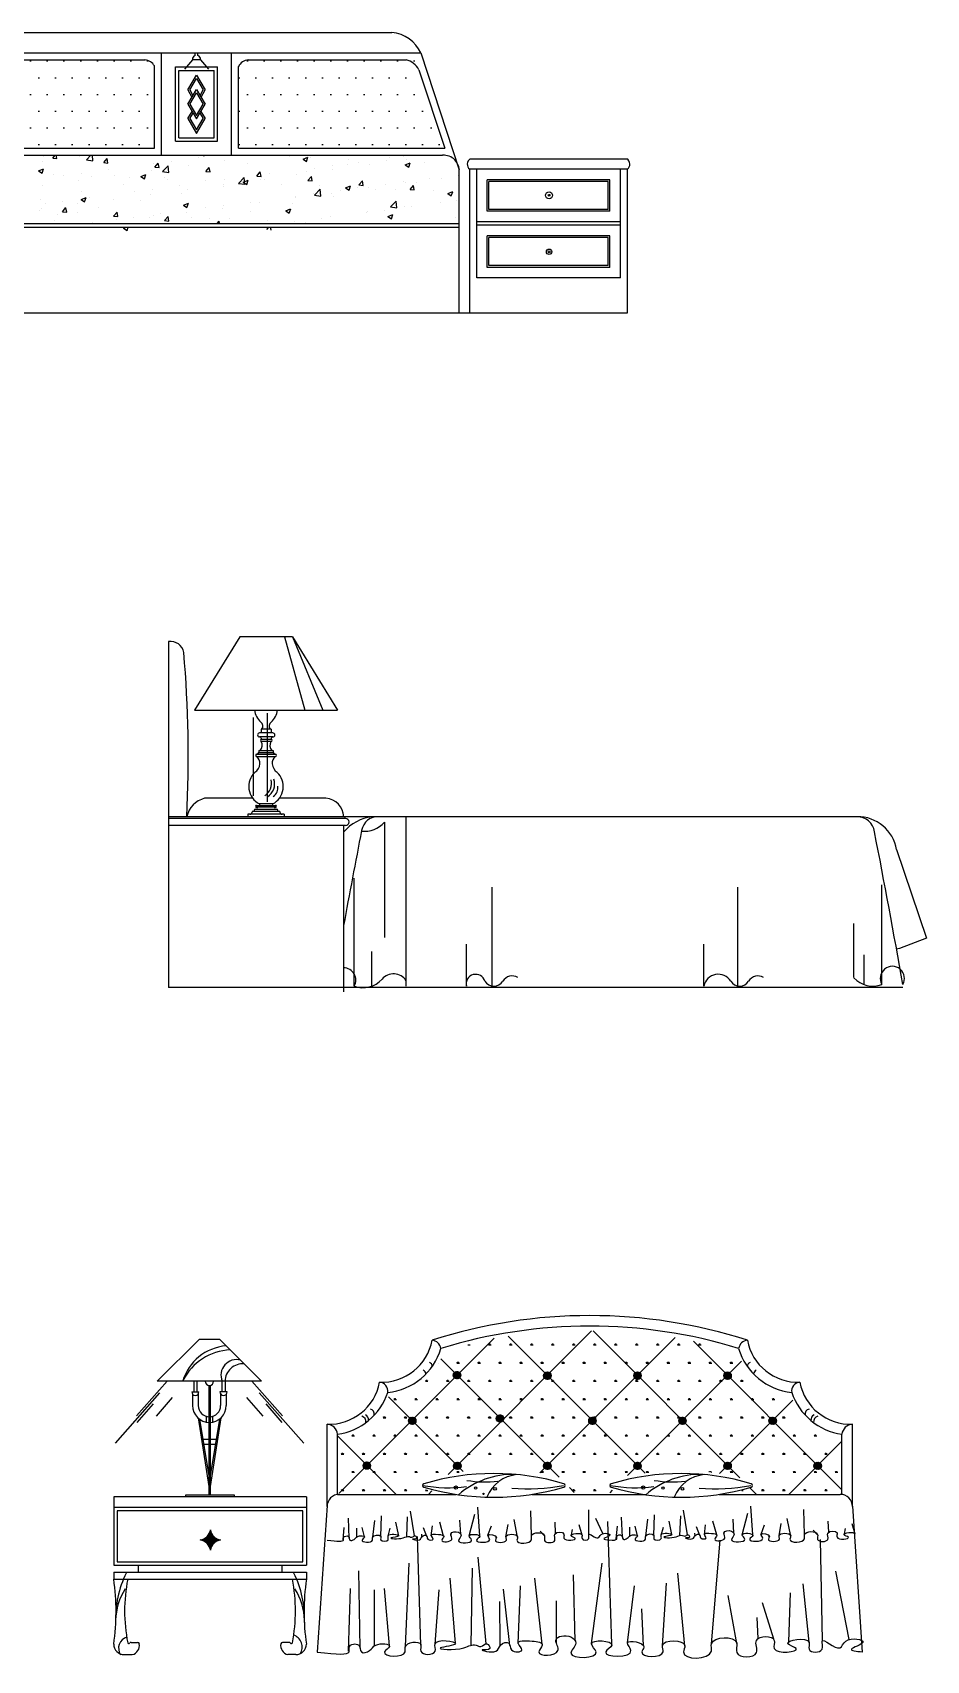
# Model space of a CAD drawing. Header units: inches. Extents: x 18.5 to 61, y 8.5 to 33.3.
# Drawn here: x 32.933 to 35.485, y 21.716 to 26.36 of the extents above; entities that cross this region are included whole.
import ezdxf

# ---------------------------------------------------------------- set-up
doc = ezdxf.new("R2010")
doc.units = ezdxf.units.IN
doc.header["$MEASUREMENT"] = 0
for name, color, linetype in [('02', 2, 'Continuous'), ('1', 1, 'Continuous'), ('4', 4, 'Continuous'), ('8', 8, 'Continuous')]:
    doc.layers.add(name, color=color, linetype=linetype)

msp = doc.modelspace()

# ---------------------------------------------------------------- hatches: boundary and pattern name
at = {"layer": '8'}
h = msp.add_hatch(dxfattribs=at)
h.set_pattern_fill('DOTS', color=256, scale=0.03, style=0)
h.set_pattern_definition([(0, (8.35292, 13.42044), (0.0238125, 0.047625), [0, -0.047625])])
h.paths.add_polyline_path([(33.281, 26.2822), (32.7926, 26.2822), (32.6945, 26.0304), (33.281, 26.0304)])
h.paths.add_polyline_path([(34.1097, 26.0304), (34.0267, 26.2822), (33.521, 26.2822), (33.521, 26.0304)])
h = msp.add_hatch(dxfattribs=at)
h.set_pattern_fill('NET', color=256, scale=1.455, angle=45, style=0)
h.set_pattern_definition([(45, (47.13434, -24.66888), (-0.12860505, 0.12860505), []), (135, (47.13434, -24.66888), (-0.12860505, -0.12860505), [])])
h.paths.add_polyline_path([(34.1418, 22.1896), (33.8087, 22.1896), (33.8037, 22.3612), (33.8606, 22.3657), (33.889, 22.3853), (33.9108, 22.4071), (33.9304, 22.4333), (33.9544, 22.4769), (34.0068, 22.4834), (34.0679, 22.5249), (34.0984, 22.575), (34.1028, 22.6012), (34.1682, 22.6142), (34.2555, 22.636), (34.3362, 22.6469), (34.4562, 22.6557), (34.5674, 22.6557), (34.6721, 22.6491), (34.7899, 22.6339), (34.8947, 22.6077), (34.9448, 22.5903), (34.9645, 22.5554), (34.9885, 22.5227), (35.0234, 22.5009), (35.0735, 22.4769), (35.0975, 22.4769), (35.1084, 22.4398), (35.1303, 22.4071), (35.1674, 22.381), (35.2197, 22.3526), (35.235, 22.3548), (35.2437, 22.3548), (35.2437, 22.1896), (34.9252, 22.1896), (35.0016, 22.2153), (34.9972, 22.224), (34.9274, 22.2436), (34.8576, 22.2545), (34.742, 22.2567), (34.6307, 22.2436), (34.5652, 22.2175), (34.5696, 22.2088), (34.598, 22.1979), (34.6307, 22.1935), (34.4256, 22.1957), (34.478, 22.2131), (34.4605, 22.2327), (34.3733, 22.2524), (34.3209, 22.2589), (34.1944, 22.2611), (34.118, 22.2458), (34.0635, 22.2327), (34.022, 22.2131), (34.0417, 22.2044)])
h = msp.add_hatch(dxfattribs=at)
h.set_pattern_fill('SWAMP', color=256, scale=0.06, style=0)
h.set_pattern_definition([(0, (47.134337, -24.66888), (0.03, 0.051961524), [0.0075, -0.0525]), (90, (47.138087, -24.668877), (-0.03, 0.051961524), [0.00375, -0.10017305]), (90, (47.139024, -24.668877), (-0.03, 0.051961524), [0.003, -0.10092305]), (90, (47.13715, -24.668877), (-0.03, 0.051961524), [0.003, -0.10092305]), (60, (47.13996, -24.66888), (-0.03, 0.051961524), [0.0024, -0.0576]), (120, (47.13621, -24.66888), (-0.06, 2e-11), [0.0024, -0.0576])])
h.paths.add_polyline_path([(34.1418, 22.1896), (33.8087, 22.1896), (33.8037, 22.3612), (33.8606, 22.3657), (33.889, 22.3853), (33.9108, 22.4071), (33.9304, 22.4333), (33.9544, 22.4769), (34.0068, 22.4834), (34.0679, 22.5249), (34.0984, 22.575), (34.1028, 22.6012), (34.1682, 22.6142), (34.2555, 22.636), (34.3362, 22.6469), (34.4562, 22.6557), (34.5674, 22.6557), (34.6721, 22.6491), (34.7899, 22.6339), (34.8947, 22.6077), (34.9448, 22.5903), (34.9645, 22.5554), (34.9885, 22.5227), (35.0234, 22.5009), (35.0735, 22.4769), (35.0975, 22.4769), (35.1084, 22.4398), (35.1303, 22.4071), (35.1674, 22.381), (35.2197, 22.3526), (35.235, 22.3548), (35.2437, 22.3548), (35.2437, 22.1896), (34.9252, 22.1896), (35.0016, 22.2153), (34.9972, 22.224), (34.9274, 22.2436), (34.8576, 22.2545), (34.742, 22.2567), (34.6307, 22.2436), (34.5652, 22.2175), (34.5696, 22.2088), (34.598, 22.1979), (34.6307, 22.1935), (34.4256, 22.1957), (34.478, 22.2131), (34.4605, 22.2327), (34.3733, 22.2524), (34.3209, 22.2589), (34.1944, 22.2611), (34.118, 22.2458), (34.0635, 22.2327), (34.022, 22.2131), (34.0417, 22.2044)])
h = msp.add_hatch(dxfattribs=at)
h.set_pattern_fill('ANSI31', color=256, scale=0.01, style=0)
h.set_pattern_definition([(45, (47.0687045, -24.6456478), (-0.000883883476, 0.000883883476), [])])
edge = h.paths.add_edge_path()
edge.add_arc((34.1449, 22.5297), 0.0107, 0, 360)
h = msp.add_hatch(dxfattribs=at)
h.set_pattern_fill('ANSI31', color=256, scale=0.01, style=0)
h.set_pattern_definition([(45, (47.3265044, -24.6472993), (-0.000883883476, 0.000883883476), [])])
edge = h.paths.add_edge_path()
edge.add_arc((34.4027, 22.528), 0.0107, 0, 360)
h = msp.add_hatch(dxfattribs=at)
h.set_pattern_fill('ANSI31', color=256, scale=0.01, style=0)
h.set_pattern_definition([(45, (47.5837145, -24.6472993), (-0.000883883476, 0.000883883476), [])])
edge = h.paths.add_edge_path()
edge.add_arc((34.6599, 22.528), 0.0107, 0, 360)
h = msp.add_hatch(dxfattribs=at)
h.set_pattern_fill('ANSI31', color=256, scale=0.01, style=0)
h.set_pattern_definition([(45, (47.8409245, -24.6472993), (-0.000883883476, 0.000883883476), [])])
edge = h.paths.add_edge_path()
edge.add_arc((34.9171, 22.528), 0.0107, 0, 360)
h = msp.add_hatch(dxfattribs=at)
h.set_pattern_fill('ANSI31', color=256, scale=0.01, style=0)
h.set_pattern_definition([(45, (46.9406892, -24.7759044), (-0.000883883476, 0.000883883476), [])])
edge = h.paths.add_edge_path()
edge.add_arc((34.0169, 22.3994), 0.0107, 0, 360)
h = msp.add_hatch(dxfattribs=at)
h.set_pattern_fill('ANSI31', color=256, scale=0.01, style=0)
h.set_pattern_definition([(45, (47.1914262, -24.7694313), (-0.000883883476, 0.000883883476), [])])
edge = h.paths.add_edge_path()
edge.add_arc((34.2676, 22.4059), 0.0107, 0, 360)
h = msp.add_hatch(dxfattribs=at)
h.set_pattern_fill('ANSI31', color=256, scale=0.01, style=0)
h.set_pattern_definition([(45, (47.4551094, -24.7759044), (-0.000883883476, 0.000883883476), [])])
edge = h.paths.add_edge_path()
edge.add_arc((34.5313, 22.3994), 0.0107, 0, 360)
h = msp.add_hatch(dxfattribs=at)
h.set_pattern_fill('ANSI31', color=256, scale=0.01, style=0)
h.set_pattern_definition([(45, (47.7123195, -24.7759044), (-0.000883883476, 0.000883883476), [])])
edge = h.paths.add_edge_path()
edge.add_arc((34.7885, 22.3994), 0.0107, 0, 360)
h = msp.add_hatch(dxfattribs=at)
h.set_pattern_fill('ANSI31', color=256, scale=0.01, style=0)
h.set_pattern_definition([(45, (47.9695296, -24.7759044), (-0.000883883476, 0.000883883476), [])])
edge = h.paths.add_edge_path()
edge.add_arc((35.0457, 22.3994), 0.0107, 0, 360)
h = msp.add_hatch(dxfattribs=at)
h.set_pattern_fill('ANSI31', color=256, scale=0.01, style=0)
h.set_pattern_definition([(45, (46.8111933, -24.9036185), (-0.000883883476, 0.000883883476), [])])
edge = h.paths.add_edge_path()
edge.add_arc((33.8874, 22.2717), 0.0107, 0, 360)
h = msp.add_hatch(dxfattribs=at)
h.set_pattern_fill('ANSI31', color=256, scale=0.01, style=0)
h.set_pattern_definition([(45, (47.0692943, -24.9045094), (-0.000883883476, 0.000883883476), [])])
edge = h.paths.add_edge_path()
edge.add_arc((34.1455, 22.2708), 0.0107, 0, 360)
h = msp.add_hatch(dxfattribs=at)
h.set_pattern_fill('ANSI31', color=256, scale=0.01, style=0)
h.set_pattern_definition([(45, (47.3265044, -24.9045094), (-0.000883883476, 0.000883883476), [])])
edge = h.paths.add_edge_path()
edge.add_arc((34.4027, 22.2708), 0.0107, 0, 360)
h = msp.add_hatch(dxfattribs=at)
h.set_pattern_fill('ANSI31', color=256, scale=0.01, style=0)
h.set_pattern_definition([(45, (47.5837145, -24.9045094), (-0.000883883476, 0.000883883476), [])])
edge = h.paths.add_edge_path()
edge.add_arc((34.6599, 22.2708), 0.0107, 0, 360)
h = msp.add_hatch(dxfattribs=at)
h.set_pattern_fill('ANSI31', color=256, scale=0.01, style=0)
h.set_pattern_definition([(45, (47.8409245, -24.9045094), (-0.000883883476, 0.000883883476), [])])
edge = h.paths.add_edge_path()
edge.add_arc((34.9171, 22.2708), 0.0107, 0, 360)
h = msp.add_hatch(dxfattribs=at)
h.set_pattern_fill('ANSI31', color=256, scale=0.01, style=0)
h.set_pattern_definition([(45, (48.0981346, -24.9045094), (-0.000883883476, 0.000883883476), [])])
edge = h.paths.add_edge_path()
edge.add_arc((35.1743, 22.2708), 0.0107, 0, 360)
h = msp.add_hatch(dxfattribs=at)
h.set_pattern_fill('ANSI31', color=256, scale=0.01, style=0)
h.set_pattern_definition([(135, (21.964868, -24.7198052), (0.000883883476, 0.000883883476), [])])
h.paths.add_polyline_path([(33.4408, 22.0302, -0.337281), (33.47, 22.0594, -0.337281), (33.4408, 22.0886, -0.337281), (33.4116, 22.0594, -0.337281)])

# ---------------------------------------------------------------- linework, layer by layer
at = {"layer": '02'}
for p, q in [((32.8588, 26.3604), (33.959, 26.3604)), ((32.7789, 26.3022), (34.0411, 26.3022)), ((33.301, 26.0104), (33.301, 26.3022)), ((33.397, 26.2954), (33.397, 26.3022)), ((33.405, 26.2954), (33.405, 26.3022)), ((33.501, 26.0104), (33.501, 26.3022)), ((34.0411, 26.3022), (34.151, 25.969)), ((32.8129, 26.2822), (33.2547, 26.2822)), ((33.281, 26.0304), (33.281, 26.2652)), ((33.341, 26.0504), (33.341, 26.2622)), ((33.341, 26.2622), (33.461, 26.2622)), ((33.351, 26.0604), (33.351, 26.2522)), ((33.351, 26.2522), (33.451, 26.2522)), ((33.3896, 26.283), (33.367, 26.2561)), ((33.4123, 26.283), (33.3896, 26.283)), ((33.4121, 26.283), (33.4348, 26.2561)), ((33.451, 26.0604), (33.451, 26.2522)), ((33.461, 26.0504), (33.461, 26.2622)), ((33.521, 26.0304), (33.521, 26.2632)), ((33.5487, 26.2822), (33.9997, 26.2822)), ((34.0358, 26.2544), (34.1097, 26.0304)), ((33.376, 26.1966), (33.401, 26.2388)), ((33.376, 26.1561), (33.401, 26.1982)), ((33.376, 26.1966), (33.3881, 26.1763)), ((33.3818, 26.1966), (33.401, 26.229)), ((33.3818, 26.1966), (33.391, 26.1812)), ((33.401, 26.2388), (33.426, 26.1966)), ((33.401, 26.229), (33.4202, 26.1966)), ((33.401, 26.1982), (33.426, 26.1561)), ((33.4111, 26.1812), (33.4202, 26.1966)), ((33.414, 26.1763), (33.426, 26.1966)), ((33.376, 26.1561), (33.401, 26.1139)), ((33.3818, 26.1561), (33.401, 26.1884)), ((33.3818, 26.1561), (33.401, 26.1237)), ((33.401, 26.1884), (33.4202, 26.1561)), ((33.401, 26.1237), (33.4202, 26.1561)), ((33.401, 26.1139), (33.426, 26.1561)), ((33.376, 26.1149), (33.3882, 26.1355)), ((33.376, 26.1149), (33.401, 26.0728)), ((33.3818, 26.1149), (33.3911, 26.1306)), ((33.3818, 26.1149), (33.401, 26.0826)), ((33.401, 26.0826), (33.4202, 26.1149)), ((33.401, 26.0728), (33.426, 26.1149)), ((33.4109, 26.1306), (33.4202, 26.1149)), ((33.4138, 26.1355), (33.426, 26.1149)), ((33.351, 26.0604), (33.451, 26.0604)), ((32.6945, 26.0304), (33.281, 26.0304)), ((33.341, 26.0504), (33.461, 26.0504)), ((33.521, 26.0304), (34.1097, 26.0304)), ((32.6986, 26.0104), (34.1037, 26.0104)), ((34.151, 25.5604), (34.151, 25.969)), ((34.181, 25.5604), (34.181, 25.9704)), ((34.631, 25.9704), (34.181, 25.9704)), ((34.1823, 26.0004), (34.6298, 26.0004)), ((34.201, 25.6604), (34.201, 25.9704)), ((34.611, 25.6604), (34.611, 25.9704)), ((34.631, 25.5604), (34.631, 25.9704)), ((34.231, 25.8504), (34.231, 25.9404)), ((34.581, 25.9404), (34.231, 25.9404)), ((34.236, 25.8554), (34.236, 25.9354)), ((34.576, 25.9354), (34.236, 25.9354)), ((34.576, 25.8554), (34.576, 25.9354)), ((34.581, 25.8504), (34.581, 25.9404)), ((34.581, 25.8504), (34.231, 25.8504)), ((34.576, 25.8554), (34.236, 25.8554)), ((32.651, 25.8154), (34.151, 25.8154)), ((32.651, 25.8054), (34.151, 25.8054)), ((34.611, 25.8204), (34.201, 25.8204)), ((34.611, 25.8104), (34.201, 25.8104)), ((34.231, 25.6904), (34.231, 25.7804)), ((34.581, 25.7804), (34.231, 25.7804)), ((34.581, 25.6904), (34.581, 25.7804)), ((34.236, 25.6954), (34.236, 25.7754)), ((34.576, 25.7754), (34.236, 25.7754)), ((34.576, 25.6954), (34.576, 25.7754)), ((34.581, 25.6904), (34.231, 25.6904)), ((34.576, 25.6954), (34.236, 25.6954)), ((34.611, 25.6604), (34.201, 25.6604)), ((33.3214, 24.623), (33.3214, 23.6358)), ((33.5243, 24.6366), (33.395, 24.4274)), ((33.6746, 24.6366), (33.5243, 24.6366)), ((33.6519, 24.6366), (33.7103, 24.4274)), ((33.6746, 24.6366), (33.762, 24.4274)), ((33.6746, 24.6366), (33.8039, 24.4274)), ((33.395, 24.4274), (33.8039, 24.4274)), ((33.5641, 24.1825), (33.5641, 24.4063)), ((33.6041, 24.1651), (33.6041, 24.4187)), ((33.6189, 24.3619), (33.5813, 24.3619)), ((33.6189, 24.3505), (33.5813, 24.3505)), ((33.5856, 24.3726), (33.5856, 24.3619)), ((33.6146, 24.3726), (33.5856, 24.3726)), ((33.6137, 24.3438), (33.5866, 24.3438)), ((33.6146, 24.3726), (33.6146, 24.3619)), ((33.5728, 24.3018), (33.6262, 24.3018)), ((33.5728, 24.2944), (33.6262, 24.2944)), ((33.5789, 24.3116), (33.5789, 24.3062)), ((33.5789, 24.3116), (33.62, 24.3116)), ((33.5789, 24.3062), (33.62, 24.3062)), ((33.6137, 24.3373), (33.5866, 24.3373)), ((33.62, 24.3116), (33.62, 24.3062)), ((33.5614, 24.1755), (33.4243, 24.1755)), ((33.5727, 24.1554), (33.6263, 24.1554)), ((33.5805, 24.1595), (33.5805, 24.1554)), ((33.6184, 24.1595), (33.5805, 24.1595)), ((33.6184, 24.1595), (33.6184, 24.1554)), ((33.7706, 24.1755), (33.6376, 24.1755)), ((35.287, 24.123), (33.3214, 24.123)), ((33.8264, 24.118), (33.3214, 24.118)), ((33.6513, 24.1302), (33.5476, 24.1302)), ((33.5476, 24.1302), (33.5476, 24.123)), ((33.6387, 24.1383), (33.5602, 24.1383)), ((33.5602, 24.1383), (33.5602, 24.1359)), ((33.5688, 24.1444), (33.6301, 24.1444)), ((33.6263, 24.1498), (33.5727, 24.1498)), ((33.6387, 24.1383), (33.6387, 24.1359)), ((33.6513, 24.1302), (33.6513, 24.123)), ((33.9374, 24.1075), (33.9374, 23.7786)), ((33.9992, 23.6395), (33.9992, 24.123)), ((33.8264, 24.098), (33.3214, 24.098)), ((33.8214, 23.623), (33.8214, 24.098)), ((35.3997, 24.0291), (35.4849, 23.7765)), ((33.8511, 23.6395), (33.8511, 23.9473)), ((34.2449, 23.6397), (34.2449, 23.9221)), ((34.9467, 23.6397), (34.9467, 23.9221)), ((35.3578, 23.644), (35.3578, 23.9286)), ((35.278, 23.6638), (35.278, 23.8184)), ((33.9014, 23.6395), (33.9014, 23.7385)), ((34.1717, 23.6397), (34.1717, 23.7597)), ((34.8494, 23.6397), (34.8494, 23.7597)), ((35.4079, 23.7466), (35.3986, 23.7451)), ((35.4849, 23.7765), (35.4079, 23.7466)), ((35.3075, 23.644), (35.3075, 23.7285)), ((35.4175, 23.6358), (33.3214, 23.6358)), ((33.4093, 22.6323), (33.2891, 22.5124)), ((33.4093, 22.6323), (33.4665, 22.6323)), ((33.4665, 22.6323), (33.5868, 22.5124)), ((33.3172, 22.5124), (33.2296, 22.4136)), ((33.5868, 22.5124), (33.2891, 22.5124)), ((33.3876, 22.4818), (33.4079, 22.4818)), ((33.3934, 22.5124), (33.3934, 22.4818)), ((33.4024, 22.5124), (33.4024, 22.4818)), ((33.4361, 22.5007), (33.4361, 22.1881)), ((33.4397, 22.5007), (33.4397, 22.1881)), ((33.4882, 22.4818), (33.468, 22.4818)), ((33.4734, 22.5124), (33.4734, 22.4818)), ((33.4824, 22.5124), (33.4824, 22.4818)), ((33.5586, 22.5124), (33.6462, 22.4136)), ((33.2956, 22.4789), (33.1684, 22.3357)), ((33.2772, 22.4475), (33.2308, 22.3944)), ((33.3319, 22.4658), (33.2855, 22.4127)), ((33.3898, 22.4755), (33.3898, 22.443)), ((33.4061, 22.476), (33.4061, 22.443)), ((33.4698, 22.476), (33.4698, 22.443)), ((33.486, 22.4755), (33.486, 22.443)), ((33.544, 22.4658), (33.5904, 22.4127)), ((33.5802, 22.4789), (33.7074, 22.3357)), ((33.5986, 22.4475), (33.645, 22.3944)), ((33.4053, 22.4077), (33.4361, 22.212)), ((33.4093, 22.4043), (33.4361, 22.2424)), ((33.4289, 22.4125), (33.4289, 22.3958)), ((33.4706, 22.4077), (33.4397, 22.212)), ((33.4665, 22.4043), (33.4397, 22.2424)), ((33.4469, 22.4125), (33.4469, 22.3958)), ((33.7737, 22.1546), (33.7737, 22.3896)), ((35.2737, 22.1546), (35.2737, 22.3896)), ((33.4361, 22.3461), (33.4163, 22.3461)), ((33.4596, 22.3461), (33.4397, 22.3461)), ((33.8037, 22.1892), (33.8037, 22.3612)), ((35.2437, 22.1892), (35.2437, 22.3612)), ((33.4361, 22.3316), (33.418, 22.3316)), ((33.4578, 22.3316), (33.4397, 22.3316)), ((33.7147, 22.1822), (33.1647, 22.1822)), ((33.1647, 22.1822), (33.1647, 21.9872)), ((33.7147, 22.1822), (33.7147, 21.9872)), ((34.9891, 22.0737), (34.9832, 22.1557)), ((33.8372, 22.0647), (33.8351, 22.1216)), ((33.9041, 22.0672), (33.9098, 22.1153)), ((33.9272, 22.0693), (33.9287, 22.1279)), ((33.9785, 22.0716), (33.9704, 22.1105)), ((34.0013, 22.069), (34.0038, 22.1257)), ((34.0236, 22.0713), (34.0118, 22.1418)), ((34.1066, 22.0707), (34.0957, 22.1105)), ((34.1556, 22.0756), (34.1532, 22.1156)), ((34.1795, 22.0714), (34.1956, 22.1327)), ((34.2095, 22.0708), (34.2037, 22.1528)), ((34.3178, 22.0677), (34.3075, 22.1178)), ((34.3572, 22.071), (34.3551, 22.1429)), ((34.4262, 22.0788), (34.4248, 22.1102)), ((34.5215, 22.0761), (34.5213, 22.1451)), ((34.5608, 22.0774), (34.5414, 22.121)), ((34.5863, 21.7623), (34.5751, 22.1117)), ((34.6167, 22.0677), (34.6146, 22.1246)), ((34.6836, 22.0701), (34.6894, 22.1183)), ((34.7068, 22.0722), (34.7082, 22.1308)), ((34.758, 22.0746), (34.75, 22.1135)), ((34.7809, 22.072), (34.7833, 22.1286)), ((34.8031, 22.0743), (34.7914, 22.1448)), ((34.8862, 22.0736), (34.8752, 22.1135)), ((34.9351, 22.0785), (34.9327, 22.1185)), ((34.959, 22.0744), (34.9752, 22.1357)), ((35.0974, 22.0707), (35.087, 22.1207)), ((35.1367, 22.074), (35.1346, 22.1459)), ((35.2058, 22.0818), (35.2043, 22.1132)), ((33.82, 22.0601), (33.823, 22.0954)), ((33.8587, 22.0683), (33.8583, 22.0934)), ((33.8806, 22.0682), (33.8735, 22.0954)), ((33.948, 22.0704), (33.9543, 22.0934)), ((34.0418, 21.7594), (34.0316, 22.0689)), ((34.0446, 22.0687), (34.0442, 22.0762)), ((34.0588, 22.0689), (34.0492, 22.0944)), ((34.0713, 22.0716), (34.0744, 22.0994)), ((34.1277, 22.072), (34.128, 22.0772)), ((34.2331, 22.0727), (34.2431, 22.0994)), ((34.2568, 22.0681), (34.2542, 22.0651)), ((34.2845, 22.068), (34.2905, 22.1033)), ((34.3948, 22.0714), (34.3819, 22.0848)), ((34.4716, 22.0742), (34.4744, 22.0888)), ((34.5016, 22.0734), (34.4931, 22.1022)), ((34.5995, 22.0631), (34.6025, 22.0984)), ((34.6382, 22.0712), (34.6379, 22.0963)), ((34.6601, 22.0712), (34.653, 22.0984)), ((34.7276, 22.0734), (34.7338, 22.0963)), ((34.8242, 22.0716), (34.8237, 22.0792)), ((34.8383, 22.0718), (34.8287, 22.0973)), ((34.8508, 22.0745), (34.854, 22.1024)), ((34.9072, 22.075), (34.9075, 22.0802)), ((35.0126, 22.0756), (35.0226, 22.1024)), ((35.0364, 22.071), (35.0337, 22.0681)), ((35.064, 22.071), (35.0701, 22.1062)), ((35.1743, 22.0744), (35.1614, 22.0878)), ((35.2511, 22.0771), (35.2539, 22.0918)), ((35.2811, 22.0764), (35.2727, 22.1052)), ((34.8711, 21.7628), (34.8956, 22.0592)), ((35.1881, 21.7726), (35.1825, 22.0607)), ((33.2347, 21.9872), (33.2347, 21.9672)), ((33.6447, 21.9872), (33.6447, 21.9672)), ((33.8681, 21.7507), (33.8641, 21.9716)), ((33.9972, 21.7554), (34.0082, 21.993)), ((34.1847, 21.759), (34.1894, 21.9794)), ((34.2276, 21.7634), (34.205, 22.0105)), ((34.5284, 21.7636), (34.5595, 21.993)), ((35.2639, 21.7752), (35.2265, 21.9703)), ((33.1647, 21.9672), (33.1647, 21.9472)), ((33.7147, 21.9672), (33.7147, 21.9472)), ((34.1407, 21.764), (34.1251, 21.9502)), ((34.3197, 21.7639), (34.3258, 21.9287)), ((34.3879, 21.7622), (34.3667, 21.9502)), ((34.4823, 21.7716), (34.4777, 21.9599)), ((34.6318, 21.766), (34.6511, 21.9287)), ((34.7309, 21.7571), (34.7426, 21.9362)), ((34.7953, 21.7565), (34.7752, 21.9642)), ((35.1497, 21.7675), (35.1334, 21.9341)), ((33.8349, 21.7419), (33.8407, 21.921)), ((33.9096, 21.7575), (33.9089, 21.9171)), ((33.9518, 21.7574), (33.9381, 21.921)), ((34.0819, 21.7617), (34.094, 21.9171)), ((34.2683, 21.7583), (34.2673, 21.884)), ((34.2956, 21.7587), (34.2771, 21.919)), ((34.4284, 21.7648), (34.429, 21.8859)), ((34.9437, 21.7636), (34.9188, 21.9005)), ((35.0489, 21.776), (35.0171, 21.8799)), ((35.0918, 21.7689), (35.0972, 21.9083)), ((34.6776, 21.7572), (34.6725, 21.8626)), ((35.0044, 21.7779), (35.0015, 21.8385)), ((33.2145, 21.7672), (33.2329, 21.7672)), ((33.6649, 21.7672), (33.6465, 21.7672)), ((33.1947, 21.7322), (33.2178, 21.7322)), ((33.6847, 21.7322), (33.6616, 21.7322))]:
    msp.add_line(p, q, dxfattribs=at)
for points in [[(33.3706, 22.1822), (33.3706, 22.1879), (33.5085, 22.1879), (33.5085, 22.1822)], [(33.7147, 22.1522), (33.1647, 22.1522)], [(33.1647, 21.9872), (33.7147, 21.9872)], [(33.1647, 21.9672), (33.7147, 21.9672)], [(33.1647, 21.9472), (33.7147, 21.9472)]]:
    msp.add_lwpolyline(points, dxfattribs=at)
msp.add_lwpolyline([(33.7047, 22.1422), (33.1747, 22.1422), (33.1747, 21.9972), (33.7047, 21.9972)], close=True, dxfattribs=at)
for centre, radius in [((34.4075, 25.896), 0.00269), ((34.4075, 25.7349), 0.00769), ((34.4075, 25.7349), 0.00269), ((34.1449, 22.5297), 0.0107), ((34.4027, 22.528), 0.0107), ((34.6599, 22.528), 0.0107), ((34.9171, 22.528), 0.0107), ((34.0169, 22.3994), 0.0107), ((34.2676, 22.4059), 0.0107), ((34.5313, 22.3994), 0.0107), ((34.7885, 22.3994), 0.0107), ((35.0457, 22.3994), 0.0107), ((33.8874, 22.2717), 0.0107), ((34.1455, 22.2708), 0.0107), ((34.4027, 22.2708), 0.0107), ((34.6599, 22.2708), 0.0107), ((34.9171, 22.2708), 0.0107), ((35.1743, 22.2708), 0.0107), ((34.1415, 22.2088), 0.00463), ((34.1977, 22.2074), 0.00322), ((34.2532, 22.2055), 0.00387), ((34.6764, 22.2088), 0.00463), ((34.7326, 22.2074), 0.00322), ((34.7881, 22.2055), 0.00387), ((34.2203, 22.1907), 0.00193)]:
    msp.add_circle(centre, radius, dxfattribs=at)
for centre, radius, start, end in [((33.9508, 26.2618), 0.099, 24.0788, 85.2211), ((33.401, 26.2847), 0.0114, 110.2106, 188.2145), ((33.401, 26.2847), 0.0114, 351.7855, 69.3054), ((33.2514, 26.2482), 0.0341, 29.6845, 86.194), ((33.551, 26.2492), 0.0331, 94.0233, 155.2261), ((33.988, 26.2296), 0.0539, 27.4196, 77.4265), ((34.1067, 25.9661), 0.0444, 356.0634, 93.7837), ((34.1925, 25.985), 0.0185, 123.4049, 231.8356), ((34.6196, 25.985), 0.0185, 308.1644, 56.5951), ((33.3265, 24.5842), 0.0391, 11.0776, 97.5069), ((29.8298, 24.2936), 3.5476, 357.2429, 4.8199), ((33.6232, 24.4348), 0.057, 187.4881, 227.3378), ((33.5757, 24.3812), 0.0147, 324.4107, 52.9722), ((33.6232, 24.3812), 0.0147, 127.0278, 215.5893), ((33.5757, 24.4348), 0.057, 312.6622, 352.5119), ((33.5813, 24.3562), 0.00572, 90, 270), ((33.5793, 24.3435), 0.00729, 2.1712, 73.7484), ((33.5866, 24.3406), 0.00324, 90, 270), ((33.6209, 24.3435), 0.00729, 106.2516, 177.8288), ((33.6137, 24.3406), 0.00324, 270, 90), ((33.6189, 24.3562), 0.00572, 270, 90), ((33.5738, 24.2981), 0.00384, 106.4776, 253.5224), ((33.5591, 24.276), 0.023, 354.7802, 53.4443), ((33.5725, 24.3085), 0.0068, 279.8739, 340.5978), ((33.5678, 24.326), 0.0208, 316.1228, 32.9805), ((33.6311, 24.326), 0.0208, 147.0195, 223.8772), ((33.6399, 24.276), 0.023, 126.5557, 185.2198), ((33.6265, 24.3085), 0.0068, 199.4022, 260.1261), ((33.6251, 24.2981), 0.00384, 286.4776, 73.5224), ((33.6056, 24.2091), 0.0555, 133.0705, 243.1889), ((33.5495, 24.2767), 0.0326, 303.9205, 355.0351), ((33.6495, 24.2767), 0.0326, 184.9649, 236.0795), ((33.5934, 24.2091), 0.0555, 296.8111, 46.9295), ((33.5738, 24.2183), 0.0416, 302.4906, 14.1605), ((33.5788, 24.2171), 0.0452, 303.6449, 16.8873), ((33.6045, 24.2051), 0.0291, 302.8487, 10.5134), ((33.4399, 24.1094), 0.0679, 103.2721, 168.4902), ((33.5727, 24.1526), 0.0028, 90, 270), ((33.6263, 24.1526), 0.0028, 270, 90), ((33.7672, 24.1214), 0.0542, 1.6624, 86.3778), ((33.5535, 24.1371), 0.00685, 269.8606, 349.875), ((33.5694, 24.1407), 0.00366, 99.5085, 220.986), ((33.5722, 24.1471), 0.00278, 279.8606, 80.1394), ((33.6268, 24.1471), 0.00278, 99.8606, 260.1394), ((33.6295, 24.1407), 0.00366, 319.014, 80.4915), ((33.6455, 24.1371), 0.00685, 190.125, 270.1394), ((33.9163, 24.0002), 0.1236, 96.4659, 140.5074), ((33.8214, 24.118), 0.005, 0, 90), ((33.8264, 24.108), 0.01, 270, 90), ((33.8814, 24.155), 0.0734, 262.8613, 319.7024), ((33.9188, 24.076), 0.047, 86.2633, 170.4685), ((35.287, 24.073), 0.05, 8.4377, 90), ((35.2888, 24.0106), 0.1124, 9.485, 90.9065), ((56.2735, 19.688), 22.8283, 168.89765, 169.59031), ((12.8044, 19.672), 22.9593, 9.96255, 11.06993), ((33.8213, 23.6571), 0.0346, 329.5721, 90.6045), ((35.3876, 23.6616), 0.0346, 329.5721, 210.4279), ((33.8763, 23.7091), 0.074, 250.132, 317.642), ((33.9636, 23.6331), 0.0418, 31.5367, 141.3155), ((34.1982, 23.6461), 0.0272, 15.9944, 193.6128), ((34.2499, 23.6693), 0.03, 211.5367, 328.4633), ((34.3023, 23.6372), 0.0314, 59.591, 148.4633), ((34.8905, 23.6317), 0.0418, 31.5367, 169.0198), ((34.9517, 23.6693), 0.03, 211.5367, 328.4633), ((35.0041, 23.6372), 0.0314, 59.591, 148.4633), ((35.3327, 23.7136), 0.074, 222.358, 289.868), ((34.5237, 21.2182), 1.4814, 72.3164, 107.6836), ((34.5237, 21.2182), 1.4514, 72.979, 107.021), ((33.9292, 22.6565), 0.147, 267.8551, 349.4645), ((34.0705, 22.6009), 0.0288, 10.1271, 83.5379), ((34.977, 22.6009), 0.0288, 96.4621, 169.8729), ((35.1182, 22.6565), 0.147, 190.5355, 272.1449), ((33.4978, 22.4716), 0.1422, 94.9421, 163.3006), ((33.5053, 22.4415), 0.1606, 92.9568, 152.9594), ((33.5151, 22.5297), 0.0442, 74.8317, 202.9537), ((33.9292, 22.6565), 0.177, 275.7916, 343.4372), ((35.1182, 22.6565), 0.177, 196.5628, 264.2084), ((33.5333, 22.511), 0.0509, 85.5751, 178.4303), ((34.0429, 22.532), 0.0131, 3.9671, 65.6152), ((34.0633, 22.5549), 0.0108, 0.3854, 76.7558), ((34.9841, 22.5549), 0.0108, 103.2442, 179.6146), ((35.0045, 22.532), 0.0131, 114.3848, 176.0329), ((33.3978, 22.4818), 0.0101, 180, 0), ((33.4379, 22.5124), 0.0119, 180, 0), ((33.4781, 22.4818), 0.0101, 180, 0), ((33.7792, 22.5365), 0.147, 267.8551, 349.4645), ((33.9219, 22.4842), 0.0255, 351.4019, 85.9177), ((35.1255, 22.4842), 0.0255, 94.0823, 188.5981), ((35.2682, 22.5365), 0.147, 190.5355, 272.1449), ((33.4379, 22.443), 0.0481, 180, 0), ((33.4379, 22.443), 0.0319, 180, 0), ((33.7792, 22.5365), 0.177, 277.9571, 341.528), ((35.2682, 22.5365), 0.177, 198.472, 262.0429), ((33.7727, 22.3585), 0.0311, 5.034, 88.1066), ((33.8674, 22.3962), 0.0175, 354.2052, 71.6475), ((33.8758, 22.4018), 0.0166, 355.0509, 63.1033), ((33.8942, 22.4184), 0.0147, 349.8313, 76.7024), ((35.1533, 22.4184), 0.0147, 103.2976, 190.1687), ((35.1716, 22.4018), 0.0166, 116.8967, 184.9491), ((35.1801, 22.3962), 0.0175, 108.3525, 185.7948), ((35.2747, 22.3585), 0.0311, 91.8934, 174.966), ((34.0512, 22.2151), 0.005, 106.5259, 253.4741), ((34.1197, 22.6055), 0.3972, 259.3433, 277.5857), ((34.3047, 22.0082), 0.2382, 88.5545, 130.8061), ((34.2235, 22.5225), 0.2973, 260.2263, 277.3375), ((34.3253, 22.1436), 0.1027, 95.2609, 158.3382), ((34.3439, 22.7758), 0.5704, 265.6832, 280.5779), ((34.4486, 22.2151), 0.005, 286.5259, 73.4741), ((34.5861, 22.2151), 0.005, 106.5259, 253.4741), ((34.6546, 22.6055), 0.3972, 259.3433, 277.5857), ((34.8396, 22.0082), 0.2382, 88.5545, 130.8061), ((34.7584, 22.5225), 0.2973, 260.2263, 277.3375), ((34.8602, 22.1436), 0.1027, 95.2609, 158.3382), ((34.8788, 22.7758), 0.5704, 265.6832, 280.5779), ((34.9835, 22.2151), 0.005, 286.5259, 73.4741), ((32.5308, 21.8547), 0.6406, 351.698, 8.302), ((33.4696, 21.834), 0.2996, 154.0554, 181.9372), ((33.6572, 21.8567), 0.4615, 168.695, 191.305), ((33.2222, 21.8567), 0.4615, 348.695, 11.305), ((33.4098, 21.834), 0.2996, 358.0628, 25.9446), ((34.3486, 21.8547), 0.6406, 171.698, 188.302), ((33.3528, 21.8237), 0.183, 148.1788, 177.9766), ((33.5266, 21.8237), 0.183, 2.0234, 31.8212), ((33.6679, 21.7544), 0.0348, 325.6698, 74.0155), ((33.1947, 21.7622), 0.03, 180, 270), ((33.2113, 21.7505), 0.0327, 106.0649, 214.2862), ((33.2077, 21.7665), 0.00302, 184.5718, 327.6058), ((33.2145, 21.7622), 0.005, 90, 147.6058), ((33.2112, 21.7584), 0.027, 284.002, 9.8328), ((33.2329, 21.7622), 0.005, 9.8328, 90), ((33.6682, 21.7584), 0.027, 170.1672, 255.998), ((33.6465, 21.7622), 0.005, 90, 170.1672), ((33.6649, 21.7622), 0.005, 32.3942, 90), ((33.6717, 21.7665), 0.00302, 212.3942, 355.4282), ((33.6847, 21.7622), 0.03, 270, 0)]:
    msp.add_arc(centre, radius, start, end, dxfattribs=at)
for points, knots in [([(33.7737, 22.0589), (33.8044, 22.0556), (33.8251, 22.0541), (33.8175, 22.0699), (33.8387, 22.0739), (33.8362, 22.0551), (33.8536, 22.0603), (33.8584, 22.0731), (33.8898, 22.071), (33.8596, 22.0526), (33.9088, 22.0497), (33.8998, 22.0729), (33.9329, 22.0778), (33.9215, 22.0539), (33.9542, 22.0541), (33.9406, 22.0814), (34.0011, 22.071), (33.9336, 22.064), (33.99, 22.0603), (34.0049, 22.0727), (34.0169, 22.0645), (34.0243, 22.0757), (34.0335, 22.0604), (34.0053, 22.0644), (34.0412, 22.0544), (34.0425, 22.0708), (34.0604, 22.0762), (34.0574, 22.0578), (34.0833, 22.0588), (34.0636, 22.0765), (34.0904, 22.076), (34.1126, 22.0726), (34.0909, 22.0513), (34.1411, 22.0539), (34.1188, 22.0812), (34.1474, 22.0863), (34.1609, 22.0709), (34.1328, 22.048), (34.203, 22.0493), (34.1653, 22.0791), (34.2253, 22.0751), (34.182, 22.0511), (34.2531, 22.0498), (34.2222, 22.0796), (34.265, 22.0724), (34.2447, 22.0506), (34.2927, 22.0496), (34.2772, 22.0785), (34.3257, 22.078), (34.3065, 22.0464), (34.3644, 22.0475), (34.3507, 22.0823), (34.4032, 22.0837), (34.3871, 22.0498), (34.4341, 22.05), (34.414, 22.0831), (34.4568, 22.0841), (34.4418, 22.0537), (34.5007, 22.0608), (34.4524, 22.0742), (34.509, 22.0839), (34.4965, 22.0578), (34.5266, 22.057), (34.5145, 22.0877), (34.5482, 22.0544), (34.554, 22.083), (34.5982, 22.075), (34.5531, 22.0621), (34.5716, 22.0601), (34.5804, 22.0593)], [110.027028, 110.027028, 110.027028, 110.027028, 142.589686, 156.216257, 184.107058, 205.075316, 228.773279, 252.22338, 291.377978, 312.077466, 370.518266, 384.144837, 429.62018, 449.086779, 489.995573, 511.408688, 569.849489, 614.26965, 680.502713, 716.420991, 730.602216, 749.785581, 765.482804, 787.262094, 826.416693, 848.618067, 872.712425, 893.680238, 922.900249, 942.945176, 982.675426, 1014.143935, 1035.911485, 1090.595296, 1120.374173, 1164.322653, 1186.523549, 1218.750037, 1290.931408, 1317.979885, 1376.550209, 1402.747913, 1474.929259, 1498.453376, 1546.642209, 1561.46907, 1621.857351, 1639.484864, 1703.768886, 1721.716402, 1801.608666, 1823.021782, 1895.124346, 1922.37701, 1978.86955, 2013.908758, 2064.557295, 2087.916927, 2150.253468, 2177.311207, 2237.824874, 2257.291473, 2294.303746, 2317.663378, 2371.924071, 2398.121775, 2446.978183, 2485.392414, 2518.729097, 2518.729097, 2518.729097, 2518.729097]), ([(34.5785, 22.0594), (34.5922, 22.0585), (34.6036, 22.0594), (34.5971, 22.0729), (34.6182, 22.0769), (34.6157, 22.0581), (34.6331, 22.0632), (34.638, 22.076), (34.6693, 22.074), (34.6391, 22.0555), (34.6883, 22.0527), (34.6793, 22.0759), (34.7124, 22.0808), (34.7011, 22.0568), (34.7337, 22.0571), (34.7202, 22.0844), (34.7806, 22.074), (34.7131, 22.0669), (34.7695, 22.0633), (34.7844, 22.0756), (34.7964, 22.0675), (34.8039, 22.0787), (34.813, 22.0634), (34.7848, 22.0674), (34.8207, 22.0574), (34.8221, 22.0737), (34.8399, 22.0792), (34.8369, 22.0608), (34.8628, 22.0618), (34.8431, 22.0795), (34.8699, 22.079), (34.8922, 22.0755), (34.8704, 22.0542), (34.9206, 22.0568), (34.8984, 22.0842), (34.9269, 22.0893), (34.9404, 22.0739), (34.9123, 22.0509), (34.9826, 22.0522), (34.9448, 22.0821), (35.0048, 22.0781), (34.9616, 22.0541), (35.0326, 22.0528), (35.0018, 22.0825), (35.0445, 22.0754), (35.0242, 22.0535), (35.0722, 22.0526), (35.0567, 22.0814), (35.1052, 22.081), (35.086, 22.0493), (35.1439, 22.0505), (35.1302, 22.0853), (35.1828, 22.0867), (35.1667, 22.0528), (35.2136, 22.053), (35.1935, 22.0861), (35.2364, 22.0871), (35.2213, 22.0566), (35.2802, 22.0638), (35.2321, 22.0772), (35.2779, 22.085), (35.2811, 22.0764)], [120.756159, 120.756159, 120.756159, 120.756159, 142.589686, 156.216257, 184.107058, 205.075316, 228.773279, 252.22338, 291.377978, 312.077466, 370.518266, 384.144837, 429.62018, 449.086779, 489.995573, 511.408688, 569.849489, 614.26965, 680.502713, 716.420991, 730.602216, 749.785581, 765.482804, 787.262094, 826.416693, 848.618067, 872.712425, 893.680238, 922.900249, 942.945176, 982.675426, 1014.143935, 1035.911485, 1090.595296, 1120.374173, 1164.322653, 1186.523549, 1218.750037, 1290.931408, 1317.979885, 1376.550209, 1402.747913, 1474.929259, 1498.453376, 1546.642209, 1561.46907, 1621.857351, 1639.484864, 1703.768886, 1721.716402, 1801.608666, 1823.021782, 1895.124346, 1922.37701, 1978.86955, 2013.908758, 2064.557295, 2087.916927, 2150.253468, 2177.311207, 2237.450716, 2237.450716, 2237.450716, 2237.450716])]:
    msp.add_open_spline(points, degree=3, knots=knots, dxfattribs=at)
at = {"layer": '1'}
for p, q in [((32.9503, 25.9661), (32.9645, 25.9716)), ((32.9503, 25.9661), (32.9604, 25.9592)), ((32.9604, 25.9593), (32.9645, 25.9715)), ((32.9627, 25.9924), (32.9627, 25.9924)), ((32.9635, 26.0066), (32.9635, 26.0066)), ((32.9904, 26.0021), (32.9974, 26.0104)), ((32.9904, 26.0021), (33.0025, 26.001)), ((33.0026, 26.0008), (33.0008, 26.0104)), ((33.067, 26.0067), (33.067, 26.0067)), ((33.0874, 25.9975), (33.0998, 26.0104)), ((33.0874, 25.9974), (33.1055, 25.9946)), ((33.1055, 25.9947), (33.1037, 26.0104)), ((33.1361, 25.9893), (33.1483, 25.9882)), ((33.1362, 25.9893), (33.146, 26.001)), ((33.1483, 25.9881), (33.146, 26.0008)), ((33.1498, 25.9696), (33.1498, 25.9696)), ((33.2727, 25.9673), (33.2727, 25.9673)), ((33.2782, 25.9865), (33.2782, 25.9865)), ((33.2819, 25.9766), (33.2917, 25.9882)), ((33.2819, 25.9765), (33.294, 25.9755)), ((33.2941, 25.9753), (33.2917, 25.9881)), ((33.3043, 25.9639), (33.3201, 25.9804)), ((33.3224, 25.961), (33.3201, 25.9803)), ((33.329, 25.9932), (33.329, 25.9932)), ((33.377, 25.9816), (33.377, 25.9816)), ((33.406, 26.0033), (33.406, 26.0033)), ((33.4203, 26.0104), (33.4231, 26.0085)), ((33.4232, 26.0085), (33.4238, 26.0104)), ((33.4277, 25.9638), (33.4374, 25.9755)), ((33.4292, 25.9667), (33.4292, 25.9667)), ((33.4398, 25.9626), (33.4375, 25.9753)), ((33.4797, 25.9946), (33.4797, 25.9946)), ((33.5477, 25.987), (33.5477, 25.987)), ((33.5852, 26.0098), (33.5852, 26.0098)), ((33.6176, 26.0083), (33.6176, 26.0083)), ((33.6662, 26.0074), (33.6662, 26.0074)), ((33.7051, 25.9991), (33.7193, 26.0045)), ((33.7051, 25.9991), (33.7152, 25.9922)), ((33.7152, 25.9922), (33.7193, 26.0045)), ((33.7261, 26.0037), (33.7261, 26.0037)), ((33.737, 25.9738), (33.737, 25.9738)), ((33.7879, 25.9805), (33.7879, 25.9805)), ((33.7897, 25.9695), (33.7897, 25.9695)), ((33.8334, 25.9831), (33.8334, 25.9831)), ((33.8345, 25.9991), (33.8345, 25.9991)), ((33.8649, 25.9906), (33.8649, 25.9906)), ((33.8953, 25.9847), (33.8953, 25.9847)), ((33.943, 25.9946), (33.943, 25.9946)), ((33.9519, 26.0034), (33.9519, 26.0034)), ((33.9932, 26.0075), (33.9932, 26.0075)), ((33.9971, 25.9828), (34.0113, 25.9883)), ((33.9971, 25.9828), (34.0072, 25.976)), ((33.9996, 25.999), (33.9996, 25.999)), ((34.0072, 25.976), (34.0113, 25.9883)), ((34.0515, 25.99), (34.0515, 25.99)), ((32.9602, 25.9247), (32.9602, 25.9247)), ((32.992, 25.9552), (32.992, 25.9552)), ((33.022, 25.9528), (33.022, 25.9528)), ((33.0645, 25.939), (33.0645, 25.939)), ((33.0729, 25.9595), (33.0729, 25.9595)), ((33.1004, 25.9506), (33.1004, 25.9506)), ((33.1672, 25.952), (33.1672, 25.952)), ((33.1922, 25.926), (33.1922, 25.926)), ((33.2089, 25.9461), (33.2089, 25.9461)), ((33.2423, 25.9498), (33.2565, 25.9553)), ((33.2423, 25.9498), (33.2524, 25.943)), ((33.2524, 25.943), (33.2565, 25.9553)), ((33.3043, 25.9638), (33.3224, 25.961)), ((33.3107, 25.9464), (33.3107, 25.9464)), ((33.3174, 25.9415), (33.3174, 25.9415)), ((33.3525, 25.9232), (33.3525, 25.9232)), ((33.4259, 25.9369), (33.4259, 25.9369)), ((33.4276, 25.9638), (33.4398, 25.9627)), ((33.4772, 25.9269), (33.4772, 25.9269)), ((33.4779, 25.9221), (33.4779, 25.9221)), ((33.4809, 25.9401), (33.4809, 25.9401)), ((33.5211, 25.9302), (33.537, 25.9467)), ((33.5212, 25.9302), (33.5392, 25.9274)), ((33.5317, 25.9468), (33.5317, 25.9468)), ((33.5343, 25.9335), (33.5486, 25.939)), ((33.5343, 25.9335), (33.5444, 25.9267)), ((33.5343, 25.9323), (33.5343, 25.9323)), ((33.5392, 25.9274), (33.537, 25.9467)), ((33.5444, 25.9267), (33.5486, 25.939)), ((33.5734, 25.9511), (33.5832, 25.9627)), ((33.5734, 25.951), (33.5855, 25.95)), ((33.5827, 25.9422), (33.5827, 25.9422)), ((33.5856, 25.9498), (33.5832, 25.9626)), ((33.5964, 25.9424), (33.5964, 25.9424)), ((33.6087, 25.9569), (33.6087, 25.9569)), ((33.6428, 25.9277), (33.6428, 25.9277)), ((33.6871, 25.9565), (33.6871, 25.9565)), ((33.7149, 25.9628), (33.7149, 25.9628)), ((33.7191, 25.9383), (33.7289, 25.95)), ((33.7191, 25.9383), (33.7312, 25.9372)), ((33.7313, 25.9371), (33.729, 25.9498)), ((33.7513, 25.9231), (33.7513, 25.9231)), ((33.8264, 25.9173), (33.8406, 25.9227)), ((33.8365, 25.9104), (33.8406, 25.9227)), ((33.8598, 25.9186), (33.8598, 25.9186)), ((33.8649, 25.9256), (33.8747, 25.9372)), ((33.8649, 25.9255), (33.877, 25.9245)), ((33.8771, 25.9243), (33.8747, 25.9371)), ((33.9397, 25.9274), (33.9397, 25.9274)), ((33.9906, 25.9341), (33.9906, 25.9341)), ((33.9971, 25.9314), (33.9971, 25.9314)), ((34.0106, 25.9128), (34.0204, 25.9245)), ((34.0228, 25.9116), (34.0205, 25.9243)), ((34.0295, 25.9323), (34.0295, 25.9323)), ((34.0676, 25.9442), (34.0676, 25.9442)), ((34.0998, 25.9444), (34.0998, 25.9444)), ((34.148, 25.9527), (34.148, 25.9527)), ((32.9551, 25.8853), (32.9551, 25.8853)), ((32.9686, 25.8726), (32.9686, 25.8726)), ((33.0194, 25.8793), (33.0194, 25.8793)), ((33.0621, 25.8714), (33.0621, 25.8714)), ((33.0716, 25.8843), (33.0858, 25.8897)), ((33.0716, 25.8843), (33.0817, 25.8774)), ((33.0737, 25.9057), (33.0737, 25.9057)), ((33.0817, 25.8774), (33.0858, 25.8897)), ((33.0964, 25.8894), (33.0964, 25.8894)), ((33.1647, 25.8844), (33.1647, 25.8844)), ((33.2247, 25.9063), (33.2247, 25.9063)), ((33.2408, 25.8814), (33.2408, 25.8814)), ((33.2702, 25.8996), (33.2702, 25.8996)), ((33.2756, 25.913), (33.2756, 25.913)), ((33.3593, 25.9017), (33.3593, 25.9017)), ((33.3636, 25.868), (33.3778, 25.8735)), ((33.3737, 25.8612), (33.3778, 25.8735)), ((33.3746, 25.9139), (33.3746, 25.9139)), ((33.5552, 25.8768), (33.5552, 25.8768)), ((33.5803, 25.8745), (33.5803, 25.8745)), ((33.674, 25.8713), (33.674, 25.8713)), ((33.6836, 25.8936), (33.6836, 25.8936)), ((33.6846, 25.8888), (33.6846, 25.8888)), ((33.7344, 25.9003), (33.7344, 25.9003)), ((33.738, 25.8966), (33.7538, 25.9131)), ((33.738, 25.8965), (33.7561, 25.8937)), ((33.7561, 25.8938), (33.7538, 25.9131)), ((33.7872, 25.9018), (33.7872, 25.9018)), ((33.7925, 25.8917), (33.7925, 25.8917)), ((33.8114, 25.9105), (33.8114, 25.9105)), ((33.8264, 25.9172), (33.8365, 25.9104)), ((33.8928, 25.9171), (33.8928, 25.9171)), ((33.911, 25.912), (33.911, 25.912)), ((33.9549, 25.863), (33.9707, 25.8795)), ((33.9682, 25.914), (33.9682, 25.914)), ((33.973, 25.8601), (33.9707, 25.8794)), ((34.0106, 25.9128), (34.0227, 25.9117)), ((34.0767, 25.9094), (34.0767, 25.9094)), ((34.0973, 25.8768), (34.0973, 25.8768)), ((34.1184, 25.901), (34.1326, 25.9065)), ((34.1184, 25.901), (34.1285, 25.8942)), ((34.1285, 25.8942), (34.1326, 25.9064)), ((34.1424, 25.8809), (34.1424, 25.8809)), ((32.9524, 25.8514), (32.9524, 25.8514)), ((32.9577, 25.8571), (32.9577, 25.8571)), ((33.0038, 25.8407), (33.0038, 25.8407)), ((33.0186, 25.8492), (33.0284, 25.8609)), ((33.0186, 25.8492), (33.0307, 25.8481)), ((33.0308, 25.848), (33.0284, 25.8607)), ((33.0609, 25.8468), (33.0609, 25.8468)), ((33.1223, 25.8611), (33.1223, 25.8611)), ((33.1643, 25.8365), (33.1765, 25.8354)), ((33.1644, 25.8365), (33.1741, 25.8481)), ((33.1693, 25.8422), (33.1693, 25.8422)), ((33.1713, 25.8262), (33.1713, 25.8262)), ((33.1765, 25.8352), (33.1742, 25.848)), ((33.2221, 25.8329), (33.2221, 25.8329)), ((33.2678, 25.832), (33.2678, 25.832)), ((33.2778, 25.8376), (33.2778, 25.8376)), ((33.2991, 25.843), (33.2991, 25.843)), ((33.3101, 25.8237), (33.3199, 25.8354)), ((33.3223, 25.8225), (33.3199, 25.8352)), ((33.3636, 25.868), (33.3737, 25.8612)), ((33.3721, 25.8463), (33.3721, 25.8463)), ((33.3863, 25.8331), (33.3863, 25.8331)), ((33.4274, 25.8599), (33.4274, 25.8599)), ((33.437, 25.8306), (33.437, 25.8306)), ((33.4747, 25.8593), (33.4747, 25.8593)), ((33.4783, 25.8666), (33.4783, 25.8666)), ((33.4948, 25.8285), (33.4948, 25.8285)), ((33.5555, 25.851), (33.5555, 25.851)), ((33.6556, 25.8517), (33.6698, 25.8572)), ((33.6556, 25.8517), (33.6657, 25.8449)), ((33.6657, 25.8449), (33.6699, 25.8572)), ((33.758, 25.8303), (33.758, 25.8303)), ((33.7848, 25.8342), (33.7848, 25.8342)), ((33.8863, 25.8472), (33.8863, 25.8472)), ((33.8903, 25.8494), (33.8903, 25.8494)), ((33.9372, 25.8539), (33.9372, 25.8539)), ((33.9476, 25.8355), (33.9619, 25.8409)), ((33.9476, 25.8354), (33.9577, 25.8286)), ((33.9549, 25.8629), (33.973, 25.8601)), ((33.9578, 25.8286), (33.9619, 25.8409)), ((33.9946, 25.8637), (33.9946, 25.8637)), ((34.0141, 25.8641), (34.0141, 25.8641)), ((34.1396, 25.8314), (34.1396, 25.8314)), ((32.9952, 25.8241), (32.9952, 25.8241)), ((33.0596, 25.8037), (33.0596, 25.8037)), ((33.1037, 25.8195), (33.1037, 25.8195)), ((33.1622, 25.8167), (33.1622, 25.8167)), ((33.1929, 25.8025), (33.2005, 25.8054)), ((33.1929, 25.8024), (33.203, 25.7956)), ((33.203, 25.7956), (33.2063, 25.8054)), ((33.3101, 25.8237), (33.3222, 25.8226)), ((33.4596, 25.8154), (33.4656, 25.8226)), ((33.467, 25.8154), (33.4657, 25.8225)), ((33.6016, 25.7982), (33.6076, 25.8054)), ((33.6032, 25.8239), (33.6032, 25.8239)), ((33.6138, 25.797), (33.6122, 25.8054)), ((33.6821, 25.8212), (33.6821, 25.8212)), ((33.7117, 25.8193), (33.7117, 25.8193))]:
    msp.add_line(p, q, dxfattribs=at)
msp.add_circle((34.4075, 25.896), 0.00969, dxfattribs=at)
at = {"layer": '4'}
for p, q in [((32.171, 25.5604), (34.631, 25.5604)), ((33.7739, 22.1577), (33.7457, 21.7394)), ((33.8037, 22.1896), (34.1418, 22.1896)), ((34.3581, 22.1896), (34.6853, 22.1896)), ((34.893, 22.1896), (35.2387, 22.1896)), ((35.2737, 22.1559), (35.3018, 21.7396))]:
    msp.add_line(p, q, dxfattribs=at)
for centre, radius, start, end in [((34.2499, 21.5453), 0.7036, 73.4741, 106.5259), ((34.7848, 21.5453), 0.7036, 73.4741, 106.5259), ((34.2499, 22.8848), 0.7036, 253.4741, 286.5259), ((34.7848, 22.8848), 0.7036, 253.4741, 286.5259), ((33.8087, 22.1546), 0.035, 90, 180), ((35.2387, 22.1546), 0.035, 0, 90), ((33.4071, 22.0931), 0.034, 277.7235, 352.2765), ((33.4745, 22.0931), 0.034, 187.7235, 262.2765), ((33.4071, 22.0257), 0.034, 7.7235, 82.2765), ((33.4745, 22.0257), 0.034, 97.7235, 172.2765)]:
    msp.add_arc(centre, radius, start, end, dxfattribs=at)
msp.add_open_spline([(33.7457, 21.7394), (33.8049, 21.7331), (33.8448, 21.7302), (33.8302, 21.7607), (33.871, 21.7685), (33.8662, 21.7322), (33.8997, 21.7421), (33.9091, 21.7668), (33.9696, 21.7629), (33.9114, 21.7273), (34.0062, 21.7217), (33.9888, 21.7665), (34.0527, 21.7759), (34.0308, 21.7297), (34.0937, 21.7302), (34.0676, 21.7829), (34.1843, 21.7629), (34.0541, 21.7493), (34.1629, 21.7422), (34.1915, 21.766), (34.2147, 21.7504), (34.2291, 21.7719), (34.2467, 21.7424), (34.1924, 21.7501), (34.2615, 21.7308), (34.2642, 21.7624), (34.2986, 21.7729), (34.2929, 21.7374), (34.3429, 21.7393), (34.3048, 21.7735), (34.3565, 21.7725), (34.3994, 21.7658), (34.3575, 21.7247), (34.4543, 21.7297), (34.4114, 21.7826), (34.4665, 21.7923), (34.4925, 21.7626), (34.4383, 21.7184), (34.5738, 21.7209), (34.5011, 21.7785), (34.6167, 21.7708), (34.5333, 21.7244), (34.6704, 21.722), (34.6109, 21.7794), (34.6934, 21.7656), (34.6542, 21.7234), (34.7467, 21.7216), (34.7168, 21.7772), (34.8104, 21.7763), (34.7734, 21.7153), (34.8851, 21.7176), (34.8586, 21.7847), (34.96, 21.7873), (34.9289, 21.722), (35.0195, 21.7224), (34.9808, 21.7862), (35.0634, 21.7881), (35.0344, 21.7293), (35.148, 21.7431), (35.0549, 21.7691), (35.1641, 21.7877), (35.1399, 21.7374), (35.198, 21.7358), (35.1747, 21.795), (35.2396, 21.7307), (35.2509, 21.7859), (35.3361, 21.7706), (35.2492, 21.7456), (35.2849, 21.7418), (35.3017, 21.7403)], degree=3, knots=[110.027028, 110.027028, 110.027028, 110.027028, 142.589686, 156.216257, 184.107058, 205.075316, 228.773279, 252.22338, 291.377978, 312.077466, 370.518266, 384.144837, 429.62018, 449.086779, 489.995573, 511.408688, 569.849489, 614.26965, 680.502713, 716.420991, 730.602216, 749.785581, 765.482804, 787.262094, 826.416693, 848.618067, 872.712425, 893.680238, 922.900249, 942.945176, 982.675426, 1014.143935, 1035.911485, 1090.595296, 1120.374173, 1164.322653, 1186.523549, 1218.750037, 1290.931408, 1317.979885, 1376.550209, 1402.747913, 1474.929259, 1498.453376, 1546.642209, 1561.46907, 1621.857351, 1639.484864, 1703.768886, 1721.716402, 1801.608666, 1823.021782, 1895.124346, 1922.37701, 1978.86955, 2013.908758, 2064.557295, 2087.916927, 2150.253468, 2177.311207, 2237.824874, 2257.291473, 2294.303746, 2317.663378, 2371.924071, 2398.121775, 2446.978183, 2485.392414, 2518.729097, 2518.729097, 2518.729097, 2518.729097], dxfattribs=at)

doc.saveas('drawing.dxf')
